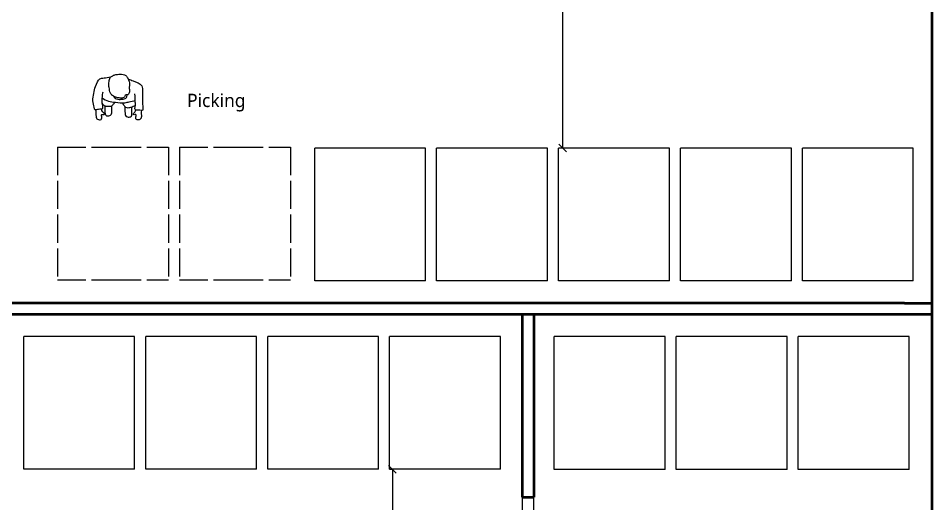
# Model space of a CAD drawing. Header units: millimetres. Extents: x -9564 to 100156, y -26854 to 24346.
# Drawn here: x 55713 to 63953, y -20903 to -16526 of the extents above; entities that cross this region are included whole.
import ezdxf

# ---------------------------------------------------------------- set-up
doc = ezdxf.new("R2010")
doc.units = ezdxf.units.MM
doc.header["$LTSCALE"] = 100
doc.linetypes.add('DASHEDX2', pattern=[3.048, 2.54, -0.508])
doc.linetypes.add('DIVIDEX2', pattern=[6.604, 5.08, -0.508, 0, -0.508, 0, -0.508])
for name, color, linetype in [('Area proceso', 90, 'DASHEDX2'), ('Cotas secundarias', 41, 'Continuous'), ('Mesas-estantes', 230, 'Continuous'), ('Personal', 171, 'Continuous'), ('Puertas', 43, 'DIVIDEX2'), ('rotulo', 211, 'Continuous')]:
    doc.layers.add(name, color=color, linetype=linetype)
doc.layers.add('Paredes', color=7, linetype='Continuous', lineweight=50)
doc.styles.add('OpenSans', font='OpenSans-Regular.ttf')
doc.styles.add('OpenSansCondensed-Light', font='OpenSansCondensed-Light.ttf')
doc.dimstyles.new('Cotas Mateo', dxfattribs={"dimtxt": 120, "dimasz": 70, "dimexe": 0.375, "dimexo": 0.125, "dimgap": 0.1, "dimtad": 1, "dimdec": 0, "dimzin": 12, "dimdsep": 46, "dimtxsty": 'OpenSansCondensed-Light', "dimblk": 'OBLIQUE', "dimcen": 2.5, "dimazin": 3, "dimtfac": 0.5, "dimtdec": 0, "dimtmove": 2, "dimatfit": 3, "dimarcsym": 0})

# ---------------------------------------------------------------- blocks, each defined once
blk = doc.blocks.new('pa17-16')
for points, knots in [([(5.5575, 2.4391), (5.5549, 2.4218), (5.5525, 2.3852), (5.5491, 2.3329), (5.5712, 2.2599), (5.5431, 2.2589), (5.5029, 2.2526), (5.4793, 2.2435), (5.4785, 2.2813), (5.4499, 2.3438), (5.4658, 2.4235), (5.4776, 2.5033), (5.5116, 2.5798), (5.5552, 2.585), (5.608, 2.5962), (5.6336, 2.6001)], [0, 0, 0, 0, 0.404899, 0.829805, 1.276298, 1.516647, 1.885942, 2.122553, 2.418487, 2.881882, 3.382407, 3.897515, 4.613825, 5.020942, 5.393355, 5.393355, 5.393355, 5.393355]), ([(5.62, 2.5537), (5.6188, 2.5427), (5.6154, 2.5253), (5.6223, 2.4901), (5.6346, 2.4293), (5.661, 2.4064), (5.685, 2.3908), (5.7322, 2.3832), (5.7723, 2.3842), (5.7881, 2.3969), (5.8018, 2.4268), (5.8146, 2.4162), (5.8324, 2.4305), (5.8382, 2.4568), (5.8318, 2.5038), (5.8344, 2.5615), (5.8137, 2.5937), (5.7944, 2.6284), (5.7307, 2.6388), (5.7037, 2.6296), (5.6679, 2.626), (5.6442, 2.6055), (5.6228, 2.5961), (5.6214, 2.5667), (5.62, 2.5537)], [0, 0, 0, 0, 0.297584, 0.631064, 1.068635, 1.39533, 1.69617, 2.097861, 2.458938, 2.716293, 3.010442, 3.199165, 3.447293, 3.731671, 4.119196, 4.541864, 4.881702, 5.22714, 5.673063, 5.989311, 6.327668, 6.644571, 6.906626, 7.259736, 7.259736, 7.259736, 7.259736]), ([(5.8196, 2.5846), (5.837, 2.5819), (5.8817, 2.5675), (5.9755, 2.5418), (5.972, 2.4609), (5.9791, 2.3926), (5.9812, 2.315), (5.9891, 2.2612), (5.9692, 2.2664), (5.9401, 2.2663), (5.9063, 2.2668), (5.9005, 2.2811), (5.909, 2.3184), (5.9007, 2.3606), (5.9019, 2.4011), (5.8964, 2.4238), (5.8933, 2.4348)], [6.682038, 6.682038, 6.682038, 6.682038, 7.076266, 7.806153, 8.304227, 8.77662, 9.284333, 9.649979, 9.844608, 10.160206, 10.472731, 10.661147, 10.998544, 11.371438, 11.724832, 12.051545, 12.051545, 12.051545, 12.051545]), ([(5.6724, 2.3994), (5.675, 2.3947), (5.6837, 2.383), (5.7041, 2.3718), (5.7348, 2.3697), (5.774, 2.3728), (5.8085, 2.3874), (5.8116, 2.4015), (5.8144, 2.4199)], [0.121052, 0.121052, 0.121052, 0.121052, 0.297289, 0.584433, 0.895396, 1.26174, 1.600834, 1.760925, 1.760925, 1.760925, 1.760925]), ([(5.5522, 2.3809), (5.573, 2.3653), (5.6222, 2.3398), (5.6924, 2.3383), (5.7952, 2.3323), (5.8376, 2.352), (5.881, 2.3613), (5.9019, 2.366)], [0, 0, 0, 0, 0.49262, 0.970296, 1.525877, 1.91054, 2.357805, 2.357805, 2.357805, 2.357805]), ([(5.5552, 2.3206), (5.5597, 2.3147), (5.5706, 2.3043), (5.5892, 2.2916), (5.6248, 2.2913), (5.6613, 2.2967), (5.6731, 2.3154), (5.6858, 2.3299), (5.6912, 2.3378)], [0, 0, 0, 0, 0.262594, 0.520609, 0.853848, 1.185107, 1.43842, 1.738028, 1.738028, 1.738028, 1.738028]), ([(5.5867, 2.2952), (5.5866, 2.2877), (5.5872, 2.2667), (5.5883, 2.1873), (5.6353, 2.19), (5.6673, 2.2128), (5.6606, 2.2618), (5.6599, 2.2881), (5.6606, 2.3008)], [0.078483, 0.078483, 0.078483, 0.078483, 0.321516, 0.797556, 1.122606, 1.448668, 1.830958, 2.166281, 2.166281, 2.166281, 2.166281]), ([(5.7713, 2.3359), (5.7736, 2.3305), (5.7786, 2.3203), (5.7954, 2.2951), (5.8154, 2.2848), (5.8612, 2.2906), (5.8838, 2.3057), (5.8988, 2.3117), (5.9058, 2.3148)], [0, 0, 0, 0, 0.233477, 0.532145, 0.79329, 1.163492, 1.458071, 1.725911, 1.725911, 1.725911, 1.725911]), ([(5.7943, 2.2992), (5.7951, 2.2858), (5.7984, 2.2614), (5.8038, 2.2002), (5.8255, 2.1869), (5.8672, 2.191), (5.8755, 2.2117), (5.8718, 2.2605), (5.8715, 2.286), (5.871, 2.2978)], [0, 0, 0, 0, 0.353805, 0.775896, 1.041599, 1.377968, 1.615337, 2.001902, 2.313716, 2.313716, 2.313716, 2.313716]), ([(5.4915, 2.2484), (5.4936, 2.2374), (5.4981, 2.215), (5.4968, 2.1806), (5.512, 2.1445), (5.5569, 2.147), (5.5634, 2.1681), (5.5498, 2.2128), (5.5753, 2.1995), (5.5912, 2.209), (5.5741, 2.2257), (5.5617, 2.2339), (5.5559, 2.2515), (5.5556, 2.26)], [0, 0, 0, 0, 0.324329, 0.654038, 0.980089, 1.31306, 1.562526, 1.890179, 2.123217, 2.319335, 2.559559, 2.78492, 3.066636, 3.066636, 3.066636, 3.066636]), ([(5.9713, 2.2652), (5.9703, 2.2553), (5.9686, 2.234), (5.9786, 2.2017), (5.9668, 2.1644), (5.9218, 2.1628), (5.9134, 2.1832), (5.9229, 2.229), (5.8988, 2.2135), (5.882, 2.2215), (5.8976, 2.2397), (5.908, 2.248), (5.912, 2.2618), (5.9127, 2.2683)], [0.038839, 0.038839, 0.038839, 0.038839, 0.324329, 0.654038, 0.980089, 1.31306, 1.562526, 1.890179, 2.123217, 2.319335, 2.559559, 2.78492, 2.989829, 2.989829, 2.989829, 2.989829])]:
    blk.add_open_spline(points, degree=3, knots=knots)
blk = doc.blocks.new('_OBLIQUE')
at = {"color": 0, "linetype": 'ByBlock'}
blk.add_line((-0.5, -0.5), (0.5, 0.5), dxfattribs=at)
blk = doc.blocks.new('*D163')
at = {"layer": 'Cotas secundarias', "color": 0, "lineweight": -2, "transparency": 16777216}
for p, q in [((59062.8, -20592.5), (59087.9, -20592.5)), ((59087.6, -20592.5), (59087.6, -22261.5)), ((59087.6, -24092.5), (59087.6, -22684.6)), ((59062.8, -24092.5), (59087.9, -24092.5))]:
    blk.add_line(p, q, dxfattribs=at)
at = {"layer": 'Defpoints', "color": 0, "transparency": 16777216}
for p in [(59062.6, -20592.5), (59087.6, -20592.5), (59062.6, -24092.5)]:
    blk.add_point(p, dxfattribs=at)
at = {"layer": 'Cotas secundarias', "color": 0, "lineweight": -2, "transparency": 16777216, "xscale": 70, "yscale": 70, "zscale": 70}
for p, rotation in [((59087.6, -20592.5), 90), ((59087.6, -24092.5), 270)]:
    blk.add_blockref('_OBLIQUE', p, dxfattribs=dict(at, rotation=rotation))
at = {"layer": 'Cotas secundarias', "color": 0, "transparency": 16777216, "insert": (59087.6, -22473), "char_height": 120, "attachment_point": 5, "rotation": 90, "style": 'OpenSansCondensed-Light'}
blk.add_mtext('3500', dxfattribs=at)
blk = doc.blocks.new('*D165')
at = {"layer": 'Cotas secundarias', "color": 0, "lineweight": -2, "transparency": 16777216}
for p, q in [((60553.2, -14195.8), (60625, -14195.8)), ((60624.6, -14195.8), (60624.6, -15632.6)), ((60624.6, -17695.8), (60624.6, -16055.6)), ((60586.8, -17695.8), (60625, -17695.8))]:
    blk.add_line(p, q, dxfattribs=at)
at = {"layer": 'Defpoints', "color": 0, "transparency": 16777216}
for p in [(60553.1, -14195.8), (60624.6, -14195.8), (60586.7, -17695.8)]:
    blk.add_point(p, dxfattribs=at)
at = {"layer": 'Cotas secundarias', "color": 0, "lineweight": -2, "transparency": 16777216, "xscale": 70, "yscale": 70, "zscale": 70}
for p, rotation in [((60624.6, -14195.8), 90), ((60624.6, -17695.8), 270)]:
    blk.add_blockref('_OBLIQUE', p, dxfattribs=dict(at, rotation=rotation))
at = {"layer": 'Cotas secundarias', "color": 0, "transparency": 16777216, "insert": (60624.6, -15844.1), "char_height": 120, "attachment_point": 5, "rotation": 90, "style": 'OpenSansCondensed-Light'}
blk.add_mtext('3500', dxfattribs=at)

msp = doc.modelspace()

# ---------------------------------------------------------------- linework, layer by layer
msp.add_line((57768.21, -19194.165), (57868.21, -19194.165))
at = {"layer": 'Area proceso'}
for p, q in [((56067.64, -17686.839), (56567.64, -17686.839)), ((56067.64, -17686.839), (56067.64, -18885.462)), ((56567.64, -17686.839), (57067.64, -17686.839)), ((57067.64, -17686.839), (57067.64, -18885.462)), ((57167.64, -17686.839), (57667.64, -17686.839)), ((57167.64, -17686.839), (57167.64, -18885.462)), ((57667.64, -17686.839), (58167.64, -17686.839)), ((58167.64, -17686.839), (58167.64, -18885.462)), ((56067.64, -18885.462), (56567.64, -18885.462)), ((56567.64, -18885.462), (57067.64, -18885.462)), ((57167.64, -18885.462), (57667.64, -18885.462)), ((57667.64, -18885.462), (58167.64, -18885.462))]:
    msp.add_line(p, q, dxfattribs=at)
at = {"layer": 'Mesas-estantes'}
for p, q in [((58886.672, -17695.813), (58386.672, -17695.813)), ((58386.672, -18894.436), (58386.672, -17695.813)), ((59386.672, -17695.813), (58886.672, -17695.813)), ((59386.672, -18894.436), (59386.672, -17695.813)), ((59986.672, -17695.813), (59486.672, -17695.813)), ((59486.672, -18894.436), (59486.672, -17695.813)), ((60486.672, -17695.813), (59986.672, -17695.813)), ((60486.672, -18894.436), (60486.672, -17695.813)), ((61086.672, -17695.813), (60586.672, -17695.813)), ((60586.672, -18894.436), (60586.672, -17695.813)), ((61586.672, -17695.813), (61086.672, -17695.813)), ((61586.672, -18894.436), (61586.672, -17695.813)), ((62186.672, -17695.813), (61686.672, -17695.813)), ((61686.672, -18894.436), (61686.672, -17695.813)), ((62686.672, -17695.813), (62186.672, -17695.813)), ((62686.672, -18894.436), (62686.672, -17695.813)), ((63286.672, -17695.813), (62786.672, -17695.813)), ((62786.672, -18894.436), (62786.672, -17695.813)), ((63786.672, -17695.813), (63286.672, -17695.813)), ((63786.672, -18894.436), (63786.672, -17695.813)), ((58886.672, -18894.436), (58386.672, -18894.436)), ((59386.672, -18894.436), (58886.672, -18894.436)), ((59986.672, -18894.436), (59486.672, -18894.436)), ((60486.672, -18894.436), (59986.672, -18894.436)), ((61086.672, -18894.436), (60586.672, -18894.436)), ((61586.672, -18894.436), (61086.672, -18894.436)), ((62186.672, -18894.436), (61686.672, -18894.436)), ((62686.672, -18894.436), (62186.672, -18894.436)), ((63286.672, -18894.436), (62786.672, -18894.436)), ((63786.672, -18894.436), (63286.672, -18894.436)), ((56262.641, -19393.828), (55762.641, -19393.828)), ((55762.641, -20592.451), (55762.641, -19393.828)), ((56762.641, -19393.828), (56262.641, -19393.828)), ((56762.641, -20592.451), (56762.641, -19393.828)), ((57362.641, -19393.828), (56862.641, -19393.828)), ((56862.641, -20592.451), (56862.641, -19393.828)), ((57862.641, -19393.828), (57362.641, -19393.828)), ((57862.641, -20592.451), (57862.641, -19393.828)), ((58462.641, -19393.828), (57962.641, -19393.828)), ((57962.641, -20592.451), (57962.641, -19393.828)), ((58962.641, -19393.828), (58462.641, -19393.828)), ((58962.641, -20592.451), (58962.641, -19393.828)), ((59562.641, -19393.828), (59062.641, -19393.828)), ((59062.641, -20592.451), (59062.641, -19393.828)), ((60062.641, -19393.828), (59562.641, -19393.828)), ((60062.641, -20592.451), (60062.641, -19393.828)), ((61048.538, -19394.502), (60548.538, -19394.502)), ((60548.538, -20593.125), (60548.538, -19394.502)), ((61548.538, -19394.502), (61048.538, -19394.502)), ((61548.538, -20593.125), (61548.538, -19394.502)), ((62148.538, -19394.165), (61648.538, -19394.165)), ((61648.538, -20592.788), (61648.538, -19394.165)), ((62648.538, -19394.165), (62148.538, -19394.165)), ((62648.538, -20592.788), (62648.538, -19394.165)), ((63248.538, -19394.165), (62748.538, -19394.165)), ((62748.538, -20592.788), (62748.538, -19394.165)), ((63748.538, -19394.165), (63248.538, -19394.165)), ((63748.538, -20592.788), (63748.538, -19394.165)), ((56262.641, -20592.451), (55762.641, -20592.451)), ((56762.641, -20592.451), (56262.641, -20592.451)), ((57362.641, -20592.451), (56862.641, -20592.451)), ((57862.641, -20592.451), (57362.641, -20592.451)), ((58462.641, -20592.451), (57962.641, -20592.451)), ((58962.641, -20592.451), (58462.641, -20592.451)), ((59562.641, -20592.451), (59062.641, -20592.451)), ((60062.641, -20592.451), (59562.641, -20592.451)), ((61548.538, -20593.125), (60548.538, -20593.125)), ((62148.538, -20592.788), (61648.538, -20592.788)), ((62648.538, -20592.788), (62148.538, -20592.788)), ((63248.538, -20592.788), (62748.538, -20592.788)), ((63748.538, -20592.788), (63248.538, -20592.788))]:
    msp.add_line(p, q, dxfattribs=at)
at = {"layer": 'Paredes'}
for p, q in [((63953.09, -10834.072), (63953.09, -21807.991)), ((63706.274, -19094.165), (51968.21, -19094.165)), ((63706.274, -19094.165), (63953.09, -19094.165)), ((51868.21, -19194.165), (63706.274, -19194.165)), ((60262.641, -20842.788), (60262.641, -19194.165)), ((60362.641, -19194.165), (60362.641, -20842.788)), ((63706.274, -19194.165), (63953.09, -19194.165)), ((60262.641, -20842.788), (60362.641, -20842.788))]:
    msp.add_line(p, q, dxfattribs=at)
at = {"layer": 'Puertas'}
for p, q in [((60262.641, -23842.788), (60262.641, -20842.788)), ((60362.641, -23842.788), (60362.641, -20842.788))]:
    msp.add_line(p, q, dxfattribs=at)

# ---------------------------------------------------------------- block references
at = {"layer": 'Personal', "xscale": 860.8521883227774, "yscale": 860.8521883227774, "zscale": 860.8521883227774, "rotation": 357.3569437258109}
msp.add_blockref('pa17-16', (51598.489, -19068.008), dxfattribs=at)

# ---------------------------------------------------------------- texts
at = {"layer": 'rotulo', "insert": (57235.875, -17206.808), "char_height": 120, "width": 1055.00166, "attachment_point": 1, "style": 'OpenSans'}
msp.add_mtext('Picking', dxfattribs=at)

# ---------------------------------------------------------------- dimensions: what is measured, and where the dimension line sits
at = {"layer": 'Cotas secundarias'}
for base, p1, p2, picture, middle in [((60624.646, -14195.813), (60586.672, -17695.813), (60553.09, -14195.813), '*D165', (60624.646, -15844.084)), ((59087.557, -20592.451), (59062.641, -24092.451), (59062.641, -20592.451), '*D163', (59087.557, -22473.028))]:
    dim = msp.add_linear_dim(base=base, p1=p1, p2=p2, angle=90, dimstyle='Cotas Mateo', dxfattribs=at)
    dim.commit()
    dim.dimension.update_dxf_attribs({"geometry": picture, "text_midpoint": middle, "dimtype": 160})

doc.saveas('drawing.dxf')
